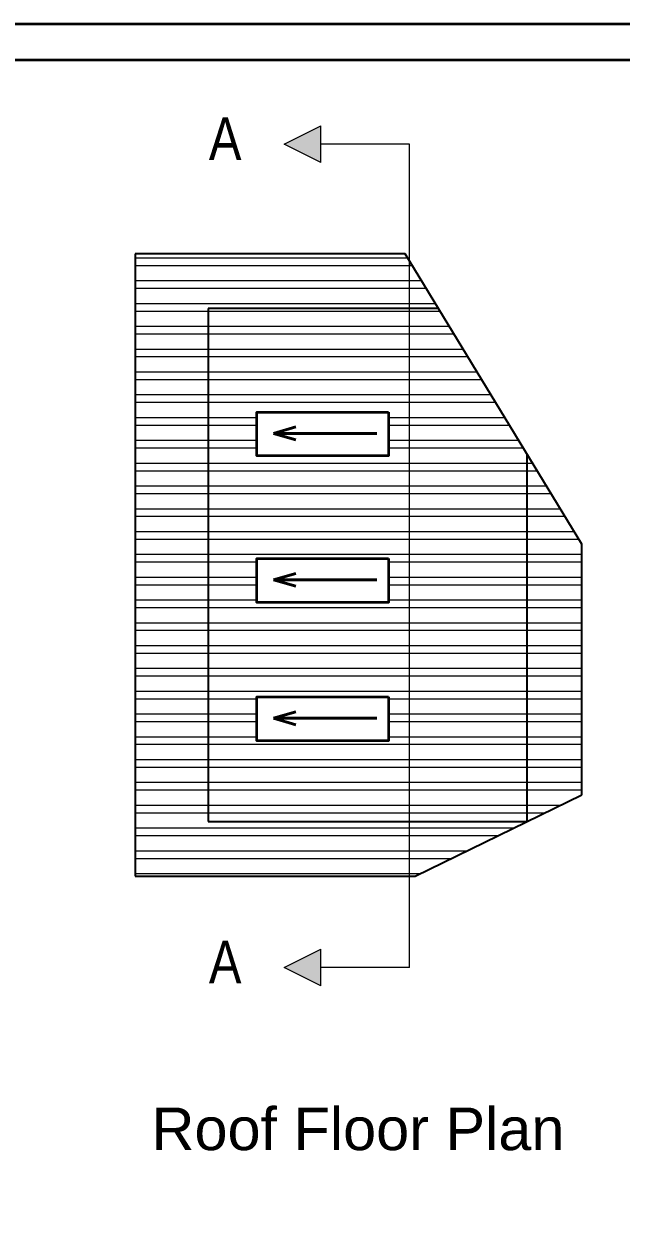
# Model space of a CAD drawing. Header units: inches. Extents: x 376358 to 406049, y -63575 to -53607.
# Drawn here: x 380812.8 to 381009.3, y -57494.7 to -57102.9 of the extents above; entities that cross this region are included whole.
import ezdxf

# ---------------------------------------------------------------- set-up
doc = ezdxf.new("R2010")
doc.units = ezdxf.units.IN
doc.header["$LTSCALE"] = 2
doc.header["$MEASUREMENT"] = 0
doc.layers.get('0').update_dxf_attribs({"linetype": 'CONTINUOUS'})
for name, color, linetype, lineweight in [('DIM_LINE', 173, 'CONTINUOUS', 20), ('door', 20, 'CONTINUOUS', 35), ('WALL - A', 1, 'CONTINUOUS', 40)]:
    doc.layers.add(name, color=color, linetype=linetype, lineweight=lineweight)
doc.layers.add('Normal Wall', color=7, linetype='CONTINUOUS', lineweight=35, true_color=0xffaf89)
doc.styles.get("Standard").update_dxf_attribs({"font": 'ARIALN.TTF'})
pattern_1 = [(180, (-1294.729, -1127.35), (-4e-16, -7.5), []), (180, (-1297.229, -1124.85), (-4e-16, -7.5), [])]

msp = doc.modelspace()

# ---------------------------------------------------------------- hatches: boundary and pattern name
at = {"linetype": 'ByBlock', "lineweight": 5}
for points in [[(380898.49, -57142.48), (380910.49, -57148.48), (380910.49, -57136.48)], [(380898.49, -57413.24), (380910.49, -57419.24), (380910.49, -57407.24)]]:
    msp.add_hatch(color=7, dxfattribs=at).paths.add_polyline_path(points)
at = {"layer": 'DIM_LINE'}
h = msp.add_hatch(dxfattribs=at)
h.set_pattern_fill('ANSI32', color=256, scale=20, angle=135)
h.set_pattern_definition(pattern_1)
h.paths.add_polyline_path([(380939.65, -57180.7), (380938.3, -57178.48), (380849.45, -57178.48), (380849.45, -57383.24), (380939.65, -57383.24), (380939.65, -57365.24), (380873.45, -57365.24), (380873.45, -57196.48), (380939.65, -57196.48)])
h = msp.add_hatch(dxfattribs=at)
h.set_pattern_fill('ANSI32', color=256, scale=20, angle=135)
h.set_pattern_definition(pattern_1)
h.paths.add_polyline_path([(380939.65, -57196.48), (380949.25, -57196.48), (380939.65, -57180.7)])
h = msp.add_hatch(dxfattribs=at)
h.set_pattern_fill('ANSI32', color=256, scale=20, angle=135)
h.set_pattern_definition(pattern_1)
h.paths.add_polyline_path([(380939.65, -57196.48), (380873.45, -57196.48), (380873.45, -57365.24), (380939.65, -57365.24)])
h.paths.add_polyline_path([(380932.73, -57230.56), (380932.73, -57245.01), (380889.4, -57245.01), (380889.4, -57230.56)], flags=16)
h.paths.add_polyline_path([(380932.73, -57278.72), (380932.73, -57293.17), (380889.4, -57293.17), (380889.4, -57278.72)], flags=16)
h.paths.add_polyline_path([(380932.73, -57324.25), (380932.73, -57338.7), (380889.4, -57338.7), (380889.4, -57324.25)], flags=16)
h = msp.add_hatch(dxfattribs=at)
h.set_pattern_fill('ANSI32', color=256, scale=20, angle=135)
h.set_pattern_definition(pattern_1)
h.paths.add_polyline_path([(380939.65, -57365.24), (380978.45, -57365.24), (380978.45, -57244.48), (380949.25, -57196.48), (380939.65, -57196.48)])
h = msp.add_hatch(dxfattribs=at)
h.set_pattern_fill('ANSI32', color=256, scale=20, angle=135)
h.set_pattern_definition(pattern_1)
h.paths.add_polyline_path([(380996.45, -57274.07), (380978.45, -57244.48), (380978.45, -57365.24), (380996.45, -57356.46)])
h = msp.add_hatch(dxfattribs=at)
h.set_pattern_fill('ANSI32', color=256, scale=20, angle=135)
h.set_pattern_definition(pattern_1)
h.paths.add_polyline_path([(380978.45, -57365.24), (380939.65, -57365.24), (380939.65, -57383.24), (380941.53, -57383.24)])

# ---------------------------------------------------------------- linework, layer by layer
at = {"color": 7, "linetype": 'ByBlock', "lineweight": 5}
for p, q in [((380898.49, -57142.48), (380910.49, -57136.48)), ((380910.49, -57148.48), (380910.49, -57136.48)), ((380910.49, -57148.48), (380898.49, -57142.48)), ((380939.65, -57142.48), (380910.49, -57142.48)), ((380939.65, -57413.24), (380939.65, -57142.48)), ((380898.49, -57413.24), (380910.49, -57407.24)), ((380910.49, -57419.24), (380910.49, -57407.24)), ((380910.49, -57419.24), (380898.49, -57413.24)), ((380939.65, -57413.24), (380910.49, -57413.24))]:
    msp.add_line(p, q, dxfattribs=at)
at = {"ltscale": 0.5}
for p, q in [((380938.3, -57178.48), (380849.45, -57178.48)), ((380849.45, -57178.48), (380849.45, -57383.24)), ((380873.45, -57196.48), (380873.45, -57365.24)), ((380949.25, -57196.48), (380873.45, -57196.48)), ((380978.45, -57365.24), (380978.45, -57244.48)), ((380941.53, -57383.24), (380996.45, -57356.46)), ((380873.45, -57365.24), (380978.45, -57365.24)), ((380849.45, -57383.24), (380941.53, -57383.24))]:
    msp.add_line(p, q, dxfattribs=at)
msp.add_lwpolyline([(380996.45, -57356.46), (380996.45, -57274.07), (380938.3, -57178.48)], dxfattribs=at)
at = {"layer": 'DIM_LINE'}
for points in [[(380889.4, -57230.56), (380889.4, -57245.01), (380932.73, -57245.01), (380932.73, -57230.56)], [(380889.4, -57278.72), (380889.4, -57293.17), (380932.73, -57293.17), (380932.73, -57278.72)], [(380889.4, -57324.25), (380889.4, -57338.7), (380932.73, -57338.7), (380932.73, -57324.25)]]:
    msp.add_lwpolyline(points, close=True, dxfattribs=at)
at = {"layer": 'door', "ltscale": 0.5}
for points in [[(380932.73, -57230.56), (380932.73, -57245.01), (380889.4, -57245.01), (380889.4, -57230.56)], [(380932.73, -57278.72), (380932.73, -57293.17), (380889.4, -57293.17), (380889.4, -57278.72)], [(380932.73, -57324.25), (380932.73, -57338.7), (380889.4, -57338.7), (380889.4, -57324.25)]]:
    msp.add_lwpolyline(points, close=True, dxfattribs=at)
at = {"layer": 'Normal Wall'}
for points in [[(380570.93, -57102.89), (381628.93, -57102.89), (381628.93, -57853.41), (380570.93, -57853.41)], [(381617.03, -57114.79), (380594.74, -57114.79), (380594.74, -57841.51), (381617.03, -57841.51)], [(381617.03, -57114.79), (380594.74, -57114.79), (380594.74, -57841.51), (381617.03, -57841.51)]]:
    msp.add_lwpolyline(points, close=True, dxfattribs=at)
at = {"layer": 'Normal Wall', "color": 3}
msp.add_lwpolyline([(380570.93, -57102.89), (381628.93, -57102.89), (381628.93, -57853.41), (380570.93, -57853.41)], close=True, dxfattribs=at)
at = {"layer": 'WALL - A'}
for p, q in [((380894.99, -57237.59), (380902.29, -57235.46)), ((380928.97, -57237.59), (380894.99, -57237.59)), ((380894.99, -57237.59), (380902.29, -57239.72)), ((380894.99, -57285.75), (380902.29, -57283.63)), ((380928.97, -57285.75), (380894.99, -57285.75)), ((380894.99, -57285.75), (380902.29, -57287.88)), ((380894.99, -57331.28), (380902.29, -57329.16)), ((380928.97, -57331.28), (380894.99, -57331.28)), ((380894.99, -57331.28), (380902.29, -57333.41))]:
    msp.add_line(p, q, dxfattribs=at)

# ---------------------------------------------------------------- texts
at = {"color": 7, "linetype": 'ByBlock', "lineweight": 5, "char_height": 14}
for s, insert, width, attachment_point in [('A', (380884.38, -57147.66), 26.5803, 9), ('A', (380884.38, -57418.42), 26.5803, 9), ('{\\fArial CE|b0|i0|c0|p34;Roof\\fArial CE|b0|i0|c238|p34; Floor Plan}', (380922.74, -57466.41), 235.547, 5)]:
    msp.add_mtext(s, dxfattribs=dict(at, insert=insert, width=width, attachment_point=attachment_point))

doc.saveas('drawing.dxf')
